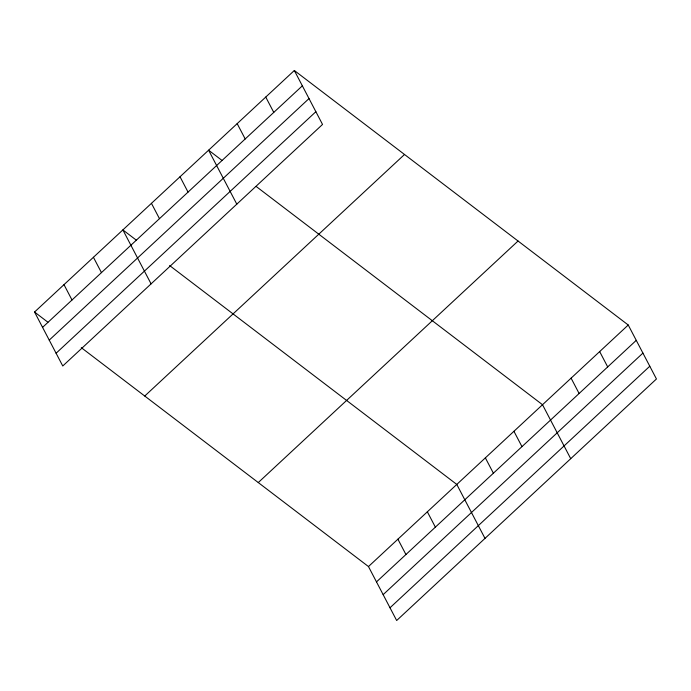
<?xml version="1.0" encoding="UTF-8"?>
<svg xmlns="http://www.w3.org/2000/svg" width="691" height="691" viewBox="0 0 691 691"><rect width="100%" height="100%" fill="white"/><g stroke="black" fill="none" stroke-linecap="round" stroke-linejoin="round"><path stroke-width="1.04" d="M294.331 70.491L322.533 124.44L62.76 365.988L34.55 312.03L294.331 70.491L628.24 325.012L656.45 378.97L396.669 620.509L368.467 566.56L81.296 347.668M42.566 327.37L302.347 85.831M49.234 340.119L309.007 98.571M56.092 353.248L315.873 111.7M144.739 396.029L404.52 154.482M258.27 482.56L518.051 241.021M368.467 566.56L628.24 325.012M376.483 581.9L636.264 340.352M383.142 594.64L642.924 353.092M390.009 607.769L649.79 366.221M221.958 160.381L208.604 150.197L236.806 204.156M256.188 186.466L542.513 404.719L570.723 458.677M136.231 240.088L122.877 229.904L151.079 283.863M169.623 265.543L456.786 484.434L484.996 538.384M34.55 312.03L47.904 322.213M599.667 351.581L607.691 366.921M571.094 378.15L579.11 393.49M513.94 431.296L521.964 446.628M485.367 457.865L493.383 473.205M265.75 97.06L273.774 112.4M237.177 123.629L245.201 138.969M427.349 511.806L435.365 527.147M397.904 539.179L405.928 554.519M180.023 176.766L188.047 192.107M151.45 203.335L159.474 218.676M93.432 257.285L101.456 272.625M63.995 284.657L72.011 299.998"/></g></svg>
